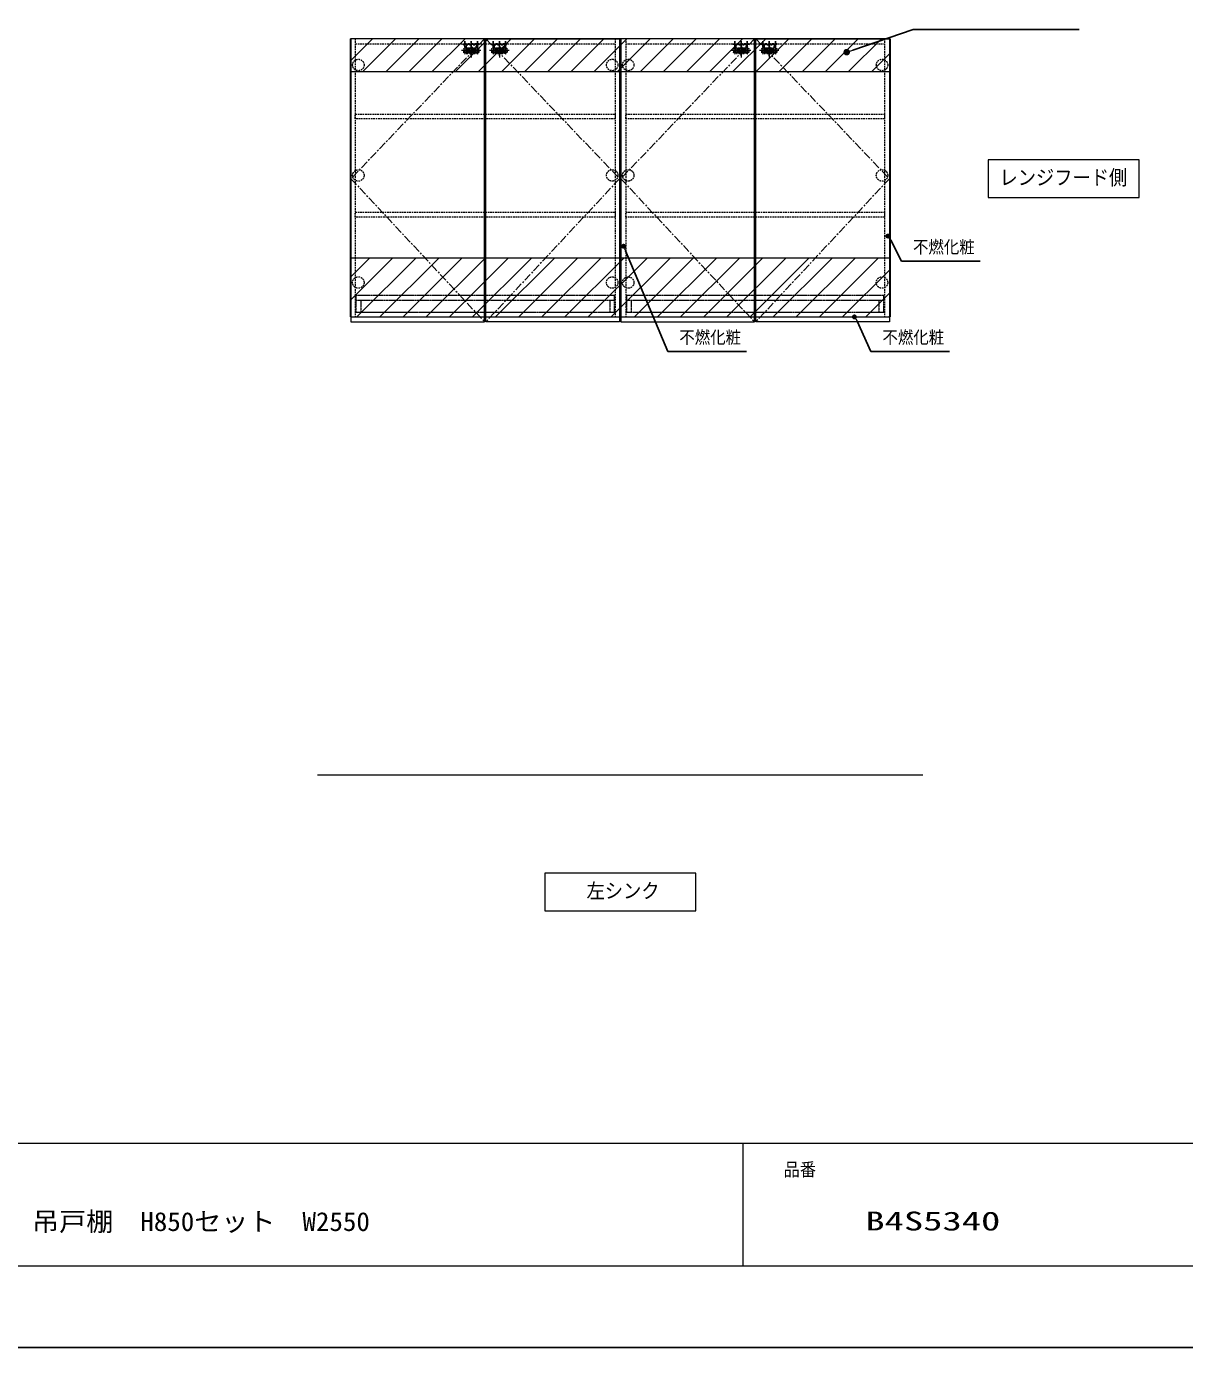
# Model space of a CAD drawing. Units: millimetres, scale not verified. Extents: x -6948 to 6948, y -3754 to 3754.
# Drawn here: x -3304 to 236, y -3671 to 367 of the extents above; entities that cross this region are included whole.
import ezdxf
from ezdxf.enums import TextEntityAlignment as Align

# ---------------------------------------------------------------- set-up
doc = ezdxf.new("R2010")
doc.units = ezdxf.units.MM
doc.header["$LTSCALE"] = 20
for name, pattern in [('USER1', [0.375, 0.25, -0.125]), ('USER2', [2, 1.25, -0.25, 0.25, -0.25]), ('USER3', [0.26, 0.01, -0.25])]:
    doc.linetypes.add(name, pattern=pattern)
for name, color, linetype, lineweight in [('0-0_KABE', 4, 'Continuous', 20), ('0-1_細線ﾚｲﾔｰ', 91, 'Continuous', 9), ('0-2_1', 30, 'Continuous', 13), ('0-3_0', 30, 'Continuous', 13), ('0-4_本体', 6, 'USER1', 25), ('0-5_寸法ﾚｲﾔｰ', 30, 'Continuous', 13), ('0-6_DEFPOINTS', 7, 'Continuous', 25), ('0-8_図面枠', 3, 'USER3', 15)]:
    doc.layers.add(name, color=color, linetype=linetype, lineweight=lineweight)
doc.styles.add('ＭＳ ゴシック', font='')
doc.styles.get('ＭＳ ゴシック').set_extended_font_data('MS Gothic')

# ---------------------------------------------------------------- blocks, each defined once
blk = doc.blocks.new('A$C6C503A1C')
at = {"layer": '0-2_1', "color": 1, "linetype": 'USER2'}
for p, q in [((593.1, 857.4), (593.1, 0)), ((0, 428.7), (1186.2, 428.7)), ((213.1, 674.8), (213.1, 182.6)), ((973.1, 674.8), (973.1, 182.6))]:
    blk.add_line(p, q, dxfattribs=at)
at = {"layer": '0-2_1', "color": 1, "linetype": 'USER1'}
for p, q in [((123.1, 528.7), (123.1, 328.7)), ((163.1, 568.7), (1023.1, 568.7)), ((163.1, 288.7), (1023.1, 288.7)), ((333.1, 568.7), (333.1, 288.7)), ((413.1, 568.7), (413.1, 288.7)), ((413.1, 358.7), (773.1, 358.7)), ((773.1, 568.7), (773.1, 288.7)), ((853.1, 568.7), (853.1, 288.7)), ((1063.1, 528.7), (1063.1, 328.7))]:
    blk.add_line(p, q, dxfattribs=at)
at = {"layer": '0-2_1', "color": 1}
for p, q in [((176.1, 398.7), (176.1, 458.7)), ((250.1, 458.7), (250.1, 398.7)), ((936.1, 458.7), (936.1, 398.7)), ((1010.1, 398.7), (1010.1, 458.7))]:
    blk.add_line(p, q, dxfattribs=at)
at = {"layer": '0-2_1', "color": 1, "linetype": 'USER1'}
for centre, start, end in [((163.1, 528.7), 90, 180), ((163.1, 328.7), 180, 270), ((1023.1, 528.7), 0, 90), ((1023.1, 328.7), 270, 0)]:
    blk.add_arc(centre, 40, start, end, dxfattribs=at)
at = {"layer": '0-2_1', "color": 1}
for centre, start, end in [((213.1, 458.7), 0, 180), ((213.1, 398.7), 180, 0), ((973.1, 458.7), 0, 180), ((973.1, 398.7), 180, 0)]:
    blk.add_arc(centre, 37, start, end, dxfattribs=at)
blk = doc.blocks.new('A$C3CB362AA')
at = {"layer": '0-4_本体', "linetype": 'USER2'}
for p, q in [((420, 4584), (420, 2900)), ((2320, 4584), (2320, 0)), ((4220, 4584), (4220, 2900))]:
    blk.add_line(p, q, dxfattribs=at)
at = {"layer": '0-4_本体'}
for p, q in [((770, 3857), (770, 1037)), ((770, 1637), (3870, 1637)), ((970, 837), (3670, 837)), ((1820, 2687), (2820, 2687)), ((1820, 2687), (1820, 837)), ((1820, 1887), (2820, 1887)), ((2820, 2687), (2820, 837)), ((3870, 3857), (3870, 1037))]:
    blk.add_line(p, q, dxfattribs=at)
blk.add_lwpolyline([(0, 3857), (4640, 3857), (4640, 3557), (0, 3557)], close=True, dxfattribs=at)
for centre, start, end in [((970, 1037), 180, 270), ((3670, 1037), 270, 0)]:
    blk.add_arc(centre, 200, start, end, dxfattribs=at)
blk = doc.blocks.new('A$C0D9D3555')
at = {"layer": '0-2_1', "xscale": -1}
blk.add_blockref('A$C6C503A1C', (1186.2, 0), dxfattribs=at)
at = {"layer": '0-2_1', "xscale": 0.2, "yscale": 0.2}
blk.add_blockref('A$C3CB362AA', (129.1, 73.3), dxfattribs=at)
blk = doc.blocks.new('A$C5FD08C3D')
at = {"layer": '0-1_細線ﾚｲﾔｰ', "linetype": 'USER1'}
for p, q in [((15820, 1000), (0, 1000)), ((0, 1000), (0, 0)), ((15820, 0), (15820, 1000)), ((15820, 700), (0, 700)), ((0, 0), (15820, 0)), ((300, 700), (300, 0)), ((15520, 700), (15520, 0))]:
    blk.add_line(p, q, dxfattribs=at)
blk = doc.blocks.new('A$C5FD08C48')
at = {"layer": '0-1_細線ﾚｲﾔｰ', "linetype": 'USER1'}
for p, q in [((15740, 1000), (0, 1000)), ((0, 1000), (0, 0)), ((15740, 0), (15740, 1000)), ((15740, 700), (0, 700)), ((0, 0), (15740, 0)), ((300, 700), (300, 0)), ((15440, 700), (15440, 0))]:
    blk.add_line(p, q, dxfattribs=at)
blk = doc.blocks.new('_DOT')
at = {"layer": '0-3_0'}
blk.add_line((-10, 0), (-20, 0), dxfattribs=at)
for points in [[(0, 0), (-10, 0), (-9.92, 1.25)], [(0, 0), (-9.92, -1.25), (-10, 0)], [(0, 0), (-9.92, 1.25), (-9.69, 2.49)], [(0, 0), (-9.69, -2.49), (-9.92, -1.25)], [(0, 0), (-9.69, 2.49), (-9.3, 3.68)], [(0, 0), (-9.3, -3.68), (-9.69, -2.49)], [(0, 0), (-9.3, 3.68), (-8.76, 4.82)], [(0, 0), (-8.76, -4.82), (-9.3, -3.68)], [(0, 0), (-8.76, 4.82), (-8.09, 5.88)], [(0, 0), (-8.09, -5.88), (-8.76, -4.82)], [(0, 0), (-8.09, 5.88), (-7.29, 6.85)], [(0, 0), (-7.29, -6.85), (-8.09, -5.88)], [(0, 0), (-7.29, 6.85), (-6.37, 7.71)], [(0, 0), (-6.37, -7.71), (-7.29, -6.85)], [(0, 0), (-6.37, 7.71), (-5.36, 8.44)], [(0, 0), (-5.36, -8.44), (-6.37, -7.71)], [(0, 0), (-5.36, 8.44), (-4.26, 9.05)], [(0, 0), (-4.26, -9.05), (-5.36, -8.44)], [(0, 0), (-4.26, 9.05), (-3.09, 9.51)], [(0, 0), (-3.09, -9.51), (-4.26, -9.05)], [(0, 0), (-3.09, 9.51), (-1.87, 9.82)], [(0, 0), (-1.87, -9.82), (-3.09, -9.51)], [(0, 0), (-1.87, 9.82), (-0.63, 9.98)], [(0, 0), (-0.63, -9.98), (-1.87, -9.82)], [(0, 0), (-0.63, 9.98), (0.63, 9.98)], [(0, 0), (0.63, -9.98), (-0.63, -9.98)], [(0, 0), (0.63, 9.98), (1.87, 9.82)], [(0, 0), (1.87, 9.82), (3.09, 9.51)], [(0, 0), (3.09, 9.51), (4.26, 9.05)], [(0, 0), (4.26, 9.05), (5.36, 8.44)], [(0, 0), (5.36, 8.44), (6.37, 7.71)], [(0, 0), (6.37, 7.71), (7.29, 6.85)], [(0, 0), (7.29, 6.85), (8.09, 5.88)], [(0, 0), (8.09, 5.88), (8.76, 4.82)], [(0, 0), (8.76, 4.82), (9.3, 3.68)], [(0, 0), (9.3, 3.68), (9.69, 2.49)], [(0, 0), (9.69, 2.49), (9.92, 1.25)], [(0, 0), (9.92, 1.25), (10, 0)], [(0, 0), (1.87, -9.82), (0.63, -9.98)], [(0, 0), (3.09, -9.51), (1.87, -9.82)], [(0, 0), (4.26, -9.05), (3.09, -9.51)], [(0, 0), (5.36, -8.44), (4.26, -9.05)], [(0, 0), (6.37, -7.71), (5.36, -8.44)], [(0, 0), (7.29, -6.85), (6.37, -7.71)], [(0, 0), (8.09, -5.88), (7.29, -6.85)], [(0, 0), (8.76, -4.82), (8.09, -5.88)], [(0, 0), (9.3, -3.68), (8.76, -4.82)], [(0, 0), (9.69, -2.49), (9.3, -3.68)], [(0, 0), (9.92, -1.25), (9.69, -2.49)], [(0, 0), (10, 0), (9.92, -1.25)]]:
    blk.add_solid(points, dxfattribs=at)
blk = doc.blocks.new('DOT_33')
at = {"layer": '0-2_1'}
blk.add_line((-10, 0), (-20, 0), dxfattribs=at)
for points in [[(0, 0), (-10, 0), (-9.92, 1.25)], [(0, 0), (-9.92, -1.25), (-10, 0)], [(0, 0), (-9.92, 1.25), (-9.69, 2.49)], [(0, 0), (-9.69, -2.49), (-9.92, -1.25)], [(0, 0), (-9.69, 2.49), (-9.3, 3.68)], [(0, 0), (-9.3, -3.68), (-9.69, -2.49)], [(0, 0), (-9.3, 3.68), (-8.76, 4.82)], [(0, 0), (-8.76, -4.82), (-9.3, -3.68)], [(0, 0), (-8.76, 4.82), (-8.09, 5.88)], [(0, 0), (-8.09, -5.88), (-8.76, -4.82)], [(0, 0), (-8.09, 5.88), (-7.29, 6.85)], [(0, 0), (-7.29, -6.85), (-8.09, -5.88)], [(0, 0), (-7.29, 6.85), (-6.37, 7.71)], [(0, 0), (-6.37, -7.71), (-7.29, -6.85)], [(0, 0), (-6.37, 7.71), (-5.36, 8.44)], [(0, 0), (-5.36, -8.44), (-6.37, -7.71)], [(0, 0), (-5.36, 8.44), (-4.26, 9.05)], [(0, 0), (-4.26, -9.05), (-5.36, -8.44)], [(0, 0), (-4.26, 9.05), (-3.09, 9.51)], [(0, 0), (-3.09, -9.51), (-4.26, -9.05)], [(0, 0), (-3.09, 9.51), (-1.87, 9.82)], [(0, 0), (-1.87, -9.82), (-3.09, -9.51)], [(0, 0), (-1.87, 9.82), (-0.63, 9.98)], [(0, 0), (-0.63, -9.98), (-1.87, -9.82)], [(0, 0), (-0.63, 9.98), (0.63, 9.98)], [(0, 0), (0.63, -9.98), (-0.63, -9.98)], [(0, 0), (0.63, 9.98), (1.87, 9.82)], [(0, 0), (1.87, 9.82), (3.09, 9.51)], [(0, 0), (3.09, 9.51), (4.26, 9.05)], [(0, 0), (4.26, 9.05), (5.36, 8.44)], [(0, 0), (5.36, 8.44), (6.37, 7.71)], [(0, 0), (6.37, 7.71), (7.29, 6.85)], [(0, 0), (7.29, 6.85), (8.09, 5.88)], [(0, 0), (8.09, 5.88), (8.76, 4.82)], [(0, 0), (8.76, 4.82), (9.3, 3.68)], [(0, 0), (9.3, 3.68), (9.69, 2.49)], [(0, 0), (9.69, 2.49), (9.92, 1.25)], [(0, 0), (9.92, 1.25), (10, 0)], [(0, 0), (1.87, -9.82), (0.63, -9.98)], [(0, 0), (3.09, -9.51), (1.87, -9.82)], [(0, 0), (4.26, -9.05), (3.09, -9.51)], [(0, 0), (5.36, -8.44), (4.26, -9.05)], [(0, 0), (6.37, -7.71), (5.36, -8.44)], [(0, 0), (7.29, -6.85), (6.37, -7.71)], [(0, 0), (8.09, -5.88), (7.29, -6.85)], [(0, 0), (8.76, -4.82), (8.09, -5.88)], [(0, 0), (9.3, -3.68), (8.76, -4.82)], [(0, 0), (9.69, -2.49), (9.3, -3.68)], [(0, 0), (9.92, -1.25), (9.69, -2.49)], [(0, 0), (10, 0), (9.92, -1.25)]]:
    blk.add_solid(points, dxfattribs=at)

msp = doc.modelspace()

# ---------------------------------------------------------------- linework, layer by layer
at = {"layer": '0-0_KABE'}
msp.add_line((-2414, -1921), (-564, -1921), dxfattribs=at)
at = {"layer": '0-1_細線ﾚｲﾔｰ'}
for p, q in [((-2314, 261.26), (-2246.26, 329)), ((-2275.55, 229), (-2175.55, 329)), ((-2204.84, 229), (-2104.84, 329)), ((-2134.13, 229), (-2034.13, 329)), ((-2063.42, 229), (-1963.42, 329)), ((-1992.71, 229), (-1892.71, 329)), ((-1921.99, 229), (-1821.99, 329)), ((-1851.28, 229), (-1751.28, 329)), ((-1780.57, 229), (-1680.57, 329)), ((-1709.86, 229), (-1609.86, 329)), ((-1639.15, 229), (-1539.15, 329)), ((-1568.44, 229), (-1468.44, 329)), ((-1497.73, 229), (-1397.73, 329)), ((-1427.02, 229), (-1327.02, 329)), ((-1356.31, 229), (-1256.31, 329)), ((-1285.6, 229), (-1185.6, 329)), ((-1214.89, 229), (-1114.89, 329)), ((-1144.18, 229), (-1044.18, 329)), ((-1073.47, 229), (-973.47, 329)), ((-1002.76, 229), (-902.76, 329)), ((-932.05, 229), (-832.05, 329)), ((-861.33, 229), (-761.33, 329)), ((-790.62, 229), (-690.62, 329)), ((-719.91, 229), (-664, 284.91)), ((-2314, -399.43), (-2255.57, -341)), ((-2314, -470.14), (-2184.86, -341)), ((-2294.15, -521), (-2114.15, -341)), ((-2223.44, -521), (-2043.44, -341)), ((-2152.73, -521), (-1972.73, -341)), ((-2082.02, -521), (-1902.02, -341)), ((-2011.31, -521), (-1831.31, -341)), ((-1940.6, -521), (-1760.6, -341)), ((-1869.89, -521), (-1689.89, -341)), ((-1799.18, -521), (-1619.18, -341)), ((-1728.47, -521), (-1548.47, -341)), ((-1657.76, -521), (-1477.76, -341)), ((-1587.05, -521), (-1407.05, -341)), ((-1516.33, -521), (-1336.33, -341)), ((-1445.62, -521), (-1265.62, -341)), ((-1374.91, -521), (-1194.91, -341)), ((-1304.2, -521), (-1124.2, -341)), ((-1233.49, -521), (-1053.49, -341)), ((-1162.78, -521), (-982.78, -341)), ((-1092.07, -521), (-912.07, -341)), ((-1021.36, -521), (-841.36, -341)), ((-950.65, -521), (-770.65, -341)), ((-879.94, -521), (-699.94, -341)), ((-809.23, -521), (-664, -375.77)), ((-738.52, -521), (-664, -446.48)), ((-667.81, -521), (-664, -517.19))]:
    msp.add_line(p, q, dxfattribs=at)
at = {"layer": '0-1_細線ﾚｲﾔｰ', "linetype": 'USER1'}
for p, q in [((-2299, 329), (-2299, -521)), ((-1504, 329), (-1504, -521)), ((-1472, 329), (-1472, -521)), ((-681, 329), (-681, -521)), ((-2299, 314), (-1504, 314)), ((-1472, 314), (-681, 314)), ((-2299, -506), (-1504, -506)), ((-1489, -521), (-664, -521)), ((-1489, -521), (-664, -521)), ((-1472, -506), (-681, -506))]:
    msp.add_line(p, q, dxfattribs=at)
at = {"layer": '0-1_細線ﾚｲﾔｰ'}
for points in [[(-2314, 229), (-664, 229), (-664, 329), (-2314, 329)], [(-2314, -521), (-664, -521), (-664, -341), (-2314, -341)]]:
    msp.add_lwpolyline(points, close=True, dxfattribs=at)
at = {"layer": '0-1_細線ﾚｲﾔｰ', "linetype": 'USER2'}
for points in [[(-1903.5, 329), (-2312, -98.5), (-1903.5, -536)], [(-1899.5, 329), (-1491, -98.5), (-1899.5, -536)], [(-1078.5, 329), (-1487, -98.5), (-1078.5, -536)], [(-1074.5, 329), (-666, -98.5), (-1074.5, -536)]]:
    msp.add_lwpolyline(points, dxfattribs=at)
at = {"layer": '0-1_細線ﾚｲﾔｰ', "linetype": 'USER1'}
for points in [[(-2299, 99), (-1504, 99), (-1504, 84), (-2299, 84)], [(-1472, 99), (-681, 99), (-681, 84), (-1472, 84)], [(-2299, -201), (-1504, -201), (-1504, -216), (-2299, -216)], [(-1472, -201), (-681, -201), (-681, -216), (-1472, -216)]]:
    msp.add_lwpolyline(points, close=True, dxfattribs=at)
for centre in [(-2289.5, 249), (-1513.5, 249), (-1464.5, 249), (-688.5, 249), (-2289.5, -88.5), (-1513.5, -88.5), (-1464.5, -88.5), (-688.5, -88.5), (-2289.5, -416), (-1513.5, -416), (-1464.5, -416), (-688.5, -416)]:
    msp.add_circle(centre, 17.5, dxfattribs=at)
at = {"layer": '0-2_1', "color": 7}
for p, q in [((-2314, -521), (-2314, 329)), ((-1489, -521), (-1489, 329)), ((-664, 329), (-1489, 329)), ((-664, 329), (-664, -521))]:
    msp.add_line(p, q, dxfattribs=at)
for points in [[(-2312, -536), (-1903.5, -536), (-1903.5, 329), (-2312, 329)], [(-1491, -536), (-1899.5, -536), (-1899.5, 329), (-1491, 329)], [(-1487, -536), (-1078.5, -536), (-1078.5, 329), (-1487, 329)], [(-666, -536), (-1074.5, -536), (-1074.5, 329), (-666, 329)]]:
    msp.add_lwpolyline(points, close=True, dxfattribs=at)
msp.add_lwpolyline([(-664, -521), (-664, 329), (-1489, 329), (-1489, -521)], dxfattribs=at)
at = {"layer": '0-3_0', "color": 7}
for p, q in [((-1489, 329), (-2314, 329)), ((-1114.5, -3046), (-1114.5, -3421))]:
    msp.add_line(p, q, dxfattribs=at)
at = {"layer": '0-5_寸法ﾚｲﾔｰ', "lineweight": 25}
for points in [[(-85.8, 357.1), (-593.52, 357.1), (-777.36, 294.12)], [(-1103.03, -626.63), (-1343.28, -626.63), (-1472.35, -318.6)], [(-388.71, -350.54), (-628.96, -350.54), (-661.78, -285.96)], [(-482.05, -626.63), (-722.3, -626.63), (-764.99, -533.74)]]:
    msp.add_lwpolyline(points, dxfattribs=at)
at = {"layer": '0-6_DEFPOINTS'}
msp.add_line((3635.5, -3671), (-6864.5, -3671), dxfattribs=at)
at = {"layer": '0-8_図面枠', "linetype": 'Continuous'}
msp.add_line((-6614.5, -3046), (3385.5, -3046), dxfattribs=at)
for points in [[(-6614.5, -3421), (3385.5, -3421), (3385.5, 3504), (-6614.5, 3504)], [(-364, -40.92), (-364, -156.09), (97.49, -156.09), (97.49, -40.92)], [(-1258.25, -2221), (-1719.75, -2221), (-1719.75, -2336.17), (-1258.25, -2336.17)]]:
    msp.add_lwpolyline(points, close=True, dxfattribs=at)

# ---------------------------------------------------------------- block references
at = {"layer": '0-1_細線ﾚｲﾔｰ', "xscale": 0.05, "yscale": 0.05}
for name, p in [('A$C5FD08C3D', (-2297, -506)), ('A$C5FD08C48', (-1470, -506))]:
    msp.add_blockref(name, p, dxfattribs=at)
at = {"layer": '0-3_0', "xscale": 0.05, "yscale": 0.05}
for p in [(-1974.16, 271.76), (-1888.16, 271.76), (-1149.16, 271.76), (-1063.16, 271.76)]:
    msp.add_blockref('A$C0D9D3555', p, dxfattribs=at)
at = {"layer": '0-5_寸法ﾚｲﾔｰ', "rotation": 197.16939}
msp.add_blockref('DOT_33', (-796.47, 288.21), dxfattribs=at)
at = {"layer": '0-5_寸法ﾚｲﾔｰ', "xscale": 0.75, "yscale": 0.75}
for p, rotation in [((-670.71, -273.91), 126.52001), ((-1478.71, -305.01), 115.06615), ((-772.9, -521), 121.84473)]:
    msp.add_blockref('_DOT', p, dxfattribs=dict(at, rotation=rotation))

# ---------------------------------------------------------------- texts
at = {"layer": '0-3_0', "color": 7, "style": 'ＭＳ ゴシック', "width": 0.9}
for p in [(-593.96, -337.94), (-1308.28, -614.03), (-687.3, -614.03)]:
    msp.add_text('不燃化粧', height=38.42, dxfattribs=at).set_placement(p, align=Align.BOTTOM_LEFT)
at = {"layer": '0-8_図面枠', "style": 'ＭＳ ゴシック'}
for s, height, width, p in [('レンジフード側', 45.45, 0.9, (-329.5, -131.22)), ('左シンク', 45.45, 0.9, (-1591.81, -2311.31)), ('品番', 40.47, 0.9, (-989.5, -3158.96)), ('システムキッチン 吊戸棚\u3000H850セット\u3000W2550', 57.73, 1.05, (-3989.5, -3332.1)), ('B4S5340', 57.77, 1.5, (-739.5, -3330.49))]:
    msp.add_text(s, height=height, dxfattribs=dict(at, width=width)).set_placement(p, align=Align.BOTTOM_LEFT)

doc.saveas('drawing.dxf')
